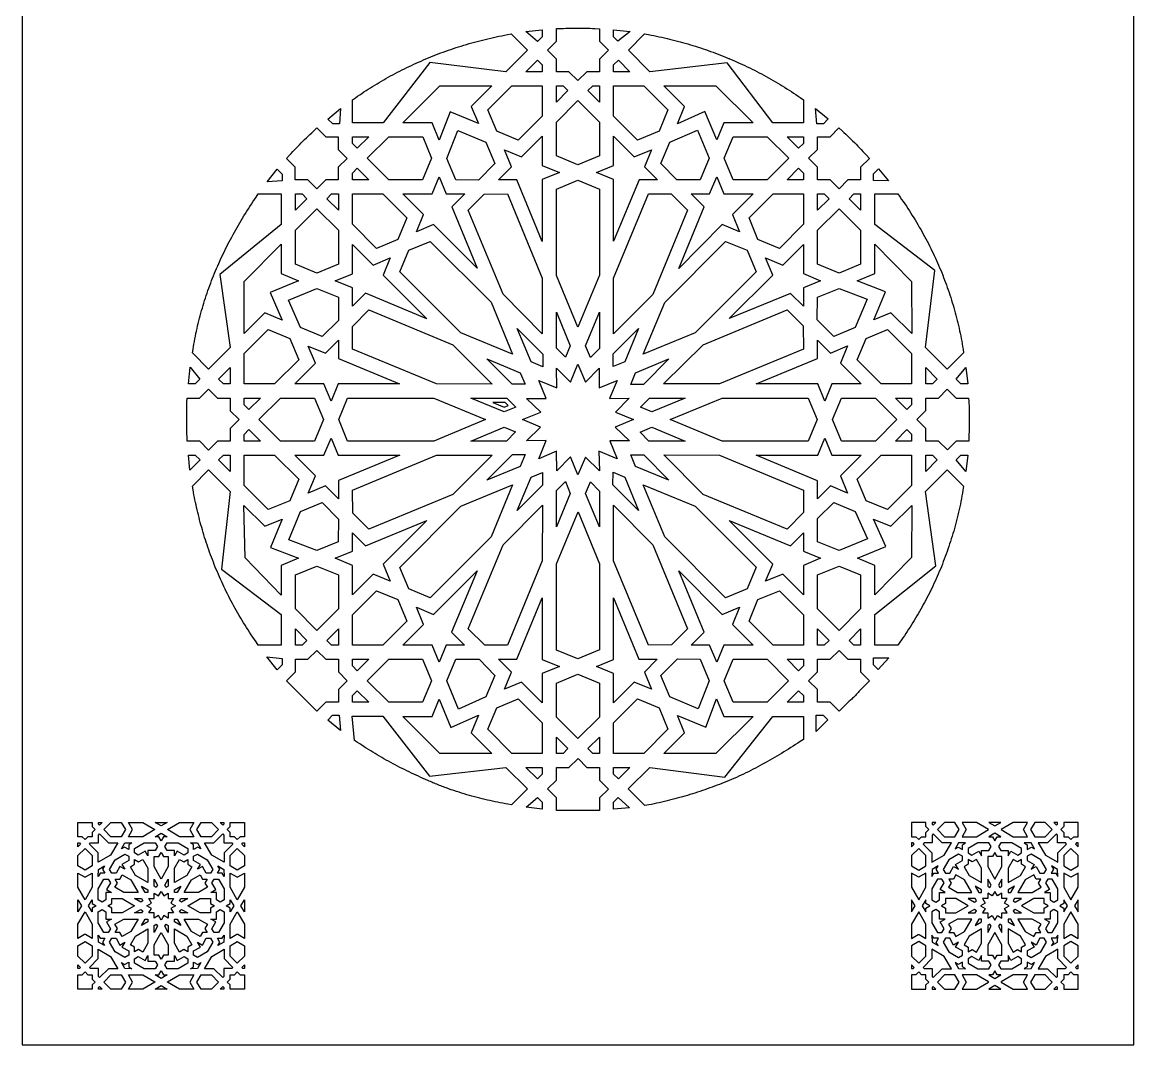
# Model space of a CAD drawing. Extents: x -500 to 500, y -1000 to 1000.
# Drawn here: x -500 to 500, y -1000 to -80 of the extents above; entities that cross this region are included whole.
import ezdxf

# ---------------------------------------------------------------- set-up
doc = ezdxf.new("R2010")
doc.units = 0
doc.layers.add('LAYER_1', color=18, linetype='CONTINUOUS')

msp = doc.modelspace()

# ---------------------------------------------------------------- linework, layer by layer
at = {"layer": 'LAYER_1'}
for points in [[(-500, -1000), (500, -1000), (500, 1000), (-500, 1000)], [(-47, -88.8), (-32.1, -87.2), (-32.1, -93.4), (-36.3, -97.6)], [(-19.4, -97.4), (-19.4, -86.1), (-15.3, -85.9), (-13, -85.9), (-10.8, -85.8), (-8.6, -85.8), (-6.4, -85.7), (-4.2, -85.7), (-2, -85.7), (0.2, -85.7), (2.3, -85.7), (4.5, -85.7), (6.7, -85.7), (8.8, -85.8), (11, -85.8), (13.1, -85.9), (15.2, -86), (19.3, -86.2), (19.3, -97.4), (27.3, -105.4), (19.3, -113.4), (19.3, -124.8), (7.9, -124.8), (-0.1, -132.8), (-8.1, -124.8), (-19.4, -124.8), (-19.4, -113.4), (-27.4, -105.4)], [(31.8, -93.4), (31.8, -87.1), (46.8, -88.7), (35.9, -97.5)], [(-202.9, -150.1), (-200.2, -148.2), (-198.3, -146.9), (-196.4, -145.6), (-194.5, -144.3), (-192.6, -143), (-190.6, -141.7), (-188.7, -140.5), (-186.7, -139.2), (-184.8, -138), (-182.8, -136.8), (-180.8, -135.6), (-178.8, -134.4), (-176.8, -133.2), (-174.8, -132.1), (-172.8, -130.9), (-170.7, -129.8), (-168.7, -128.6), (-166.6, -127.5), (-164.6, -126.4), (-162.5, -125.3), (-160.4, -124.3), (-158.3, -123.2), (-156.2, -122.1), (-154.1, -121.1), (-152, -120.1), (-149.9, -119.1), (-147.7, -118.1), (-145.6, -117.1), (-143.4, -116.1), (-141.2, -115.2), (-139, -114.2), (-136.8, -113.3), (-134.6, -112.4), (-132.4, -111.5), (-130.2, -110.6), (-128, -109.7), (-125.7, -108.9), (-123.5, -108), (-121.2, -107.2), (-118.9, -106.4), (-116.6, -105.6), (-114.3, -104.8), (-112, -104), (-109.7, -103.2), (-107.4, -102.5), (-105, -101.8), (-102.7, -101), (-100.3, -100.3), (-97.9, -99.6), (-95.5, -99), (-93.2, -98.3), (-90.7, -97.7), (-88.3, -97), (-85.9, -96.4), (-83.5, -95.8), (-81, -95.2), (-78.5, -94.6), (-76.1, -94.1), (-73.6, -93.5), (-71.1, -93), (-68.6, -92.5), (-66.1, -92), (-63.5, -91.5), (-60, -90.8), (-45.3, -105.5), (-64.8, -124.9), (-133.2, -116.5), (-175.4, -170.7), (-202.9, -170.7)], [(45.3, -105.4), (59.9, -90.8), (63.3, -91.4), (65.7, -91.9), (68.2, -92.4), (70.5, -92.9), (72.9, -93.4), (75.3, -93.9), (77.7, -94.4), (80.1, -95), (82.4, -95.5), (84.8, -96.1), (87.1, -96.7), (89.5, -97.3), (91.8, -97.9), (94.1, -98.6), (96.5, -99.2), (98.8, -99.9), (101.1, -100.6), (103.4, -101.3), (105.7, -102), (108, -102.7), (110.3, -103.5), (112.5, -104.2), (114.8, -105), (117.1, -105.8), (119.3, -106.6), (121.6, -107.4), (123.8, -108.2), (126.1, -109.1), (128.3, -109.9), (130.5, -110.8), (132.7, -111.7), (134.9, -112.6), (135.4, -112.8), (135.9, -112.8), (136.4, -113.2), (137.1, -113.5), (139.3, -114.5), (141.5, -115.4), (143.7, -116.4), (145.9, -117.3), (148, -118.3), (150.2, -119.3), (152.3, -120.4), (154.5, -121.4), (156.6, -122.5), (158.8, -123.5), (160.9, -124.6), (163, -125.7), (165.1, -126.8), (167.2, -128), (169.3, -129.1), (171.4, -130.3), (173.5, -131.4), (175.6, -132.6), (177.7, -133.8), (179.7, -135), (181.8, -136.3), (183.8, -137.5), (185.9, -138.8), (187.9, -140.1), (189.9, -141.3), (192, -142.6), (194, -144), (196, -145.3), (198, -146.7), (200, -148), (202.8, -150), (202.8, -170.7), (175.4, -170.7), (134.2, -116.9), (64.7, -124.9)], [(-46.8, -124.8), (-36.4, -114.4), (-32.1, -118.7), (-32.1, -124.8)], [(32, -124.8), (32, -118.7), (36.3, -114.4), (46.6, -124.8)], [(-157.7, -170.7), (-124.2, -137.5), (-77.4, -137.4), (-96, -156.1), (-89.6, -171.5), (-115.1, -161), (-124.8, -186.3), (-131.3, -170.7)], [(-81.1, -159.1), (-59.4, -137.5), (-32.1, -137.5), (-32.1, -164.8), (-53.7, -186.4), (-73.1, -178.4)], [(-19.4, -137.5), (-13.3, -137.5), (-9, -141.8), (-19.4, -152.1)], [(8.9, -141.8), (13.2, -137.5), (19.3, -137.5), (19.3, -152.1)], [(32, -137.5), (59.3, -137.5), (80.9, -159.1), (72.9, -178.4), (53.6, -186.4), (32, -164.9)], [(77.2, -137.4), (124.1, -137.5), (157.6, -170.7), (131.2, -170.7), (124.8, -186.1), (114.2, -160.7), (89.5, -171.7), (95.9, -156.1)], [(-225, -167.4), (-213.8, -157.8), (-214.6, -171.8), (-220.6, -171.8)], [(-0.1, -150.7), (19.3, -170.1), (19.3, -200.6), (-0.1, -208.6), (-19.4, -200.6), (-19.4, -170.1)], [(213.7, -157.9), (225.2, -167.1), (220.8, -171.6), (214.8, -171.6)], [(-262.3, -202.8), (-259.6, -199.8), (-258.2, -198.3), (-256.7, -196.7), (-255.2, -195.1), (-253.7, -193.6), (-252.2, -192), (-250.7, -190.5), (-249.1, -188.9), (-247.6, -187.4), (-246, -185.9), (-244.4, -184.3), (-242.8, -182.8), (-241.2, -181.3), (-239.6, -179.8), (-238, -178.3), (-234.9, -175.4), (-227, -183.4), (-215.7, -183.4), (-215.7, -194.7), (-207.6, -202.8), (-215.7, -210.8), (-215.7, -222.1), (-227, -222.1), (-235, -230.1), (-243, -222.1), (-254.4, -222.1), (-254.4, -210.8)], [(-110, -222.1), (-118, -202.8), (-108.2, -177.6), (-82.8, -188.1), (-74.8, -207.5), (-89.6, -222.3)], [(74.6, -207.5), (82.6, -188.2), (107.4, -177.3), (117.9, -202.7), (109.9, -222.1), (88.9, -222.1)], [(234.8, -175.4), (237.8, -178.1), (239.3, -179.6), (240.9, -181), (242.5, -182.5), (244, -184), (245.6, -185.5), (247.1, -187), (248.7, -188.5), (250.2, -190.1), (251.8, -191.7), (253.3, -193.2), (254.8, -194.8), (256.3, -196.5), (257.9, -198.1), (259.4, -199.7), (262.2, -202.8), (254.2, -210.7), (254.3, -222), (242.9, -222), (234.9, -230.1), (226.9, -222.1), (215.5, -222.1), (215.5, -210.7), (207.5, -202.7), (215.5, -194.7), (215.5, -183.4), (226.9, -183.4)], [(-198.6, -193.7), (-202.9, -189.5), (-202.9, -183.4), (-188.3, -183.4)], [(-189.7, -202.7), (-170.3, -183.4), (-139.7, -183.4), (-131.8, -202.7), (-139.8, -222.1), (-170.3, -222.1)], [(-66.2, -195), (-50.7, -201.4), (-32.1, -182.8), (-32.1, -209.1), (-16.7, -215.5), (-32.1, -221.9), (-32.1, -277.4), (-54.9, -222.1), (-71.4, -222.1), (-59.8, -210.5)], [(16.5, -215.5), (32, -209.1), (32, -182.8), (50.6, -201.4), (66.1, -195), (59.7, -210.5), (71.4, -222.2), (54.9, -222.2), (32, -277.3), (32, -221.9)], [(139.6, -183.4), (170.2, -183.4), (189.6, -202.7), (170.2, -222.1), (139.7, -222.1), (131.6, -202.7)], [(188.2, -183.4), (202.8, -183.4), (202.8, -189.4), (198.5, -193.7)], [(-279.7, -223.9), (-270.5, -212.5), (-266.1, -217), (-266.1, -222.9)], [(-202.9, -222.1), (-202.9, -216), (-198.6, -211.7), (-188.3, -222.1)], [(-145.4, -268.8), (-139, -253.4), (-157.6, -234.8), (-131.3, -234.8), (-124.9, -219.3), (-118.5, -234.8), (-101.9, -234.8), (-113.6, -246.4), (-90.8, -301.6), (-129.9, -262.4)], [(124.8, -219.3), (131.2, -234.8), (157.5, -234.8), (138.9, -253.4), (145.3, -268.8), (129.8, -262.4), (90.6, -301.7), (113.6, -246.5), (101.9, -234.8), (118.4, -234.8)], [(198.5, -211.7), (202.8, -216), (202.8, -222.1), (188.2, -222.1)], [(270.3, -212.2), (279.2, -223.1), (265.9, -222.6), (265.9, -216.6)], [(-19.4, -230.4), (-0.1, -222.4), (19.3, -230.4), (19.3, -307.9), (-0.1, -354.7), (-19.4, -308)], [(-332.3, -392.4), (-346.9, -377.8), (-346.3, -374.5), (-345.9, -372.1), (-345.5, -369.8), (-345.1, -367.4), (-344.7, -365.1), (-344.2, -362.8), (-343.7, -360.4), (-343.2, -358.1), (-342.7, -355.8), (-342.2, -353.5), (-341.6, -351.2), (-341.1, -348.9), (-340.5, -346.6), (-339.9, -344.3), (-339.2, -342), (-338.6, -339.7), (-337.9, -337.5), (-337.3, -335.2), (-336.6, -332.9), (-335.9, -330.7), (-335.1, -328.4), (-334.4, -326.2), (-333.6, -323.9), (-332.9, -321.7), (-332.1, -319.4), (-331.2, -317.2), (-330.4, -315), (-329.6, -312.7), (-328.7, -310.5), (-327.8, -308.3), (-326.9, -306.1), (-326, -303.9), (-325.1, -301.7), (-324.1, -299.5), (-323.2, -297.3), (-322.2, -295.1), (-321.2, -292.9), (-320.2, -290.7), (-319.1, -288.6), (-318.1, -286.4), (-317, -284.2), (-316, -282.1), (-314.9, -279.9), (-313.7, -277.8), (-312.6, -275.6), (-311.5, -273.5), (-310.3, -271.3), (-309.1, -269.2), (-307.9, -267.1), (-306.7, -264.9), (-305.5, -262.8), (-304.3, -260.7), (-303, -258.6), (-301.7, -256.5), (-300.5, -254.4), (-299.2, -252.3), (-297.8, -250.2), (-296.5, -248.1), (-295.2, -246), (-293.8, -243.9), (-292.4, -241.8), (-291, -239.8), (-289.6, -237.7), (-287.6, -234.8), (-267, -234.8), (-267, -262.2), (-322.3, -307.2), (-312.8, -372.9)], [(-254.3, -249.5), (-254.3, -234.8), (-248.3, -234.8), (-244, -239.1)], [(-226, -239.1), (-221.7, -234.8), (-215.6, -234.8), (-215.6, -249.5)], [(-203, -234.8), (-175.6, -234.8), (-154, -256.4), (-162, -275.7), (-181.4, -283.7), (-203, -262.1)], [(-32.1, -360.6), (-67.3, -325), (-98.7, -249.4), (-84.3, -235), (-63.4, -234.8), (-32.1, -310.5)], [(31.8, -360.5), (32, -310.5), (63.3, -234.8), (83.7, -234.8), (98.6, -249.4), (67.2, -325.1)], [(202.8, -234.8), (202.8, -262.1), (181.2, -283.7), (161.9, -275.7), (153.9, -256.4), (175.5, -234.8)], [(215.5, -234.8), (221.6, -234.8), (225.9, -239.1), (215.5, -249.5)], [(243.9, -239.1), (248.2, -234.8), (254.2, -234.8), (254.2, -249.5)], [(287.7, -234.8), (289.7, -237.6), (291.1, -239.7), (292.6, -241.7), (294, -243.8), (295.4, -245.8), (296.7, -247.9), (298.1, -249.9), (299.4, -252), (300.7, -254.1), (302, -256.2), (303.3, -258.2), (304.6, -260.3), (305.8, -262.4), (307, -264.5), (308.3, -266.6), (309.5, -268.8), (310.6, -270.9), (311.8, -273), (312.9, -275.1), (314.1, -277.3), (315.2, -279.4), (316.3, -281.5), (317.3, -283.7), (318.4, -285.9), (319.5, -288), (320.5, -290.2), (321.5, -292.4), (322.5, -294.5), (323.4, -296.7), (324.4, -298.9), (325.3, -301.1), (326.3, -303.3), (327.2, -305.5), (328.1, -307.7), (328.9, -309.9), (329.8, -312.2), (330.6, -314.4), (331.4, -316.6), (332.2, -318.9), (333, -321.1), (333.8, -323.4), (334.6, -325.6), (335.3, -327.9), (336, -330.2), (336.7, -332.4), (337.4, -334.7), (338.1, -337), (338.7, -339.3), (339.3, -341.6), (340, -343.9), (340.5, -346.2), (341.1, -348.5), (341.7, -350.8), (342.2, -353.1), (342.8, -355.5), (343.3, -357.8), (343.8, -360.1), (344.3, -362.5), (344.7, -364.8), (345.2, -367.2), (345.6, -369.5), (346, -371.9), (346.4, -374.3), (346.9, -377.6), (332.2, -392.4), (312.7, -373), (321, -303.7), (266.9, -262.3), (266.9, -234.8)], [(-254.3, -298), (-254.3, -267.4), (-235, -248.1), (-215.6, -267.4), (-215.6, -298), (-235, -306)], [(234.9, -248.1), (254.2, -267.4), (254.2, -298), (234.9, -306), (215.5, -298), (215.5, -267.4)], [(-300.3, -360.4), (-300.2, -313.5), (-267, -280), (-267, -306.4), (-251.6, -312.8), (-277, -323.4), (-266, -348.2), (-281.6, -341.7)], [(-160.3, -304.8), (-152.3, -285.4), (-132.9, -277.4), (-78.1, -332.2), (-58.8, -379), (-105.5, -359.6)], [(132.8, -277.4), (152.2, -285.4), (160.2, -304.8), (105.4, -359.6), (58.6, -379), (78, -332.3)], [(266.9, -280), (300.1, -313.5), (300.2, -360.4), (281.5, -341.7), (266.1, -348.1), (276.6, -322.7), (251.3, -312.9), (266.9, -306.4)], [(-218.4, -312.9), (-203, -306.5), (-203, -280.1), (-184.3, -298.7), (-168.9, -292.3), (-175.3, -307.8), (-136, -347), (-191.2, -324), (-203, -335.7), (-203, -319.3)], [(168.8, -292.3), (184.2, -298.7), (202.8, -280.1), (202.8, -306.4), (218.3, -312.8), (202.8, -319.2), (202.8, -335.8), (191.2, -324.2), (136, -346.9), (175.2, -307.8)], [(-215.6, -348.7), (-230.3, -363), (-249.6, -355), (-260.4, -330.3), (-235, -319.7), (-215.6, -327.7)], [(215.5, -327.7), (234.9, -319.7), (260, -329.5), (249.5, -355), (230.1, -363), (215.3, -348.1)], [(-77.2, -405.9), (-127.3, -405.6), (-202.9, -374.3), (-202.9, -354), (-188.3, -339), (-112.7, -370.4)], [(77, -405.6), (112.6, -370.4), (188.2, -339.1), (202.6, -353.4), (202.8, -374.3), (127.2, -405.6)], [(-19.4, -341.2), (-6.9, -371.3), (-11.2, -381.6), (-19.4, -373.4)], [(6.8, -371.3), (19.3, -341.2), (19.3, -373.8), (11.2, -381.8)], [(-251.3, -384), (-272.9, -405.6), (-300.2, -405.6), (-300.2, -378.3), (-278.6, -356.7), (-259.3, -364.7)], [(-42.2, -385.9), (-54.6, -355.8), (-31.5, -378.9), (-31.6, -390.2)], [(54.5, -355.8), (42, -385.8), (31.7, -390.1), (31.7, -378.5)], [(278.5, -356.7), (300.1, -378.3), (300.1, -405.6), (272.8, -405.6), (251.2, -384), (259.2, -364.7)], [(-222.2, -421.1), (-228.6, -405.6), (-254.9, -405.6), (-236.3, -387), (-242.7, -371.6), (-227.3, -378), (-215.6, -366.2), (-215.6, -382.7), (-160.5, -405.7), (-215.8, -405.6)], [(242.6, -371.5), (236.2, -387), (254.8, -405.6), (228.5, -405.6), (222.1, -421.1), (215.7, -405.6), (160.2, -405.6), (215.5, -382.9), (215.5, -366.3), (227.2, -377.9)], [(-47.6, -405.9), (-59.2, -405.9), (-81.9, -383.1), (-51.9, -395.6)], [(-46.3, -456.9), (-33.8, -444.4), (-49.9, -437.7), (-33.5, -430.9), (-46.3, -418.6), (-28.6, -418.6), (-35.3, -402.5), (-18.9, -409.2), (-19.3, -391.5), (-6.7, -404), (-0.1, -387.9), (6.7, -404.2), (19, -391.4), (19, -409.1), (35.2, -402.5), (28.4, -418.8), (46.1, -418.5), (33.6, -431), (49.8, -437.7), (33.4, -444.4), (46.2, -456.8), (28.5, -456.8), (35.2, -472.9), (18.8, -466.1), (19.2, -483.9), (6.6, -471.4), (-0.1, -487.5), (-6.8, -471.1), (-19.1, -483.9), (-19.2, -466.2), (-35.3, -472.9), (-28.5, -456.6)], [(51.8, -395.6), (81.8, -383.1), (58.8, -406.2), (47.4, -406.2)], [(-340.1, -401.5), (-344.3, -405.6), (-350.5, -405.6), (-348.9, -390.5)], [(-313, -405.6), (-319, -405.6), (-323.3, -401.3), (-312.9, -391)], [(312.8, -391), (323.2, -401.3), (318.9, -405.6), (312.8, -405.6)], [(349, -390.8), (350.6, -405.6), (344.3, -405.6), (340.2, -401.5)], [(-332.3, -465.1), (-340.3, -457), (-351.6, -457), (-351.7, -452.9), (-351.8, -450.8), (-351.9, -448.6), (-351.9, -446.4), (-351.9, -444.2), (-352, -442.1), (-352, -439.9), (-352, -437.7), (-352, -435.5), (-352, -433.3), (-352, -431.2), (-351.9, -429), (-351.9, -426.8), (-351.8, -424.6), (-351.8, -422.4), (-351.6, -418.3), (-340.4, -418.3), (-332.3, -410.3), (-324.3, -418.3), (-313, -418.3), (-313, -429.7), (-304.9, -437.7), (-313, -445.7), (-313, -457), (-324.3, -457)], [(-296, -428.7), (-300.3, -424.4), (-300.3, -418.3), (-285.6, -418.3)], [(-287, -437.7), (-267.7, -418.4), (-237.1, -418.4), (-229.1, -437.7), (-237.1, -457), (-267.6, -457)], [(-207.3, -457), (-215.3, -437.7), (-207.3, -418.3), (-129.8, -418.3), (-83.1, -437.7), (-129.8, -457)], [(-66.5, -430.8), (-96.5, -418.4), (-63.9, -418.3), (-55.9, -426.4)], [(96.4, -418.4), (66.4, -430.8), (56.1, -426.5), (64.3, -418.3)], [(207.2, -418.3), (215.2, -437.7), (207.2, -457), (129.7, -457), (83, -437.7), (129.7, -418.3)], [(286.9, -437.7), (267.6, -457), (237, -457), (229, -437.7), (237, -418.3), (267.5, -418.3)], [(300.1, -418.3), (300.1, -424.4), (295.8, -428.7), (285.5, -418.3)], [(340.2, -418.3), (351.4, -418.3), (351.6, -421.3), (351.7, -422.4), (351.7, -423.5), (351.8, -424.6), (351.8, -425.7), (351.9, -426.8), (351.9, -428.9), (352, -431.1), (352, -433.3), (352, -435.5), (352, -437.7), (352, -439.9), (351.9, -442), (351.9, -444.2), (351.9, -446.4), (351.8, -448.6), (351.7, -450.7), (351.5, -457), (340.2, -457), (332.3, -465), (324.2, -457), (312.9, -457), (312.8, -445.7), (304.8, -437.7), (312.8, -429.6), (312.8, -418.3), (324.2, -418.3), (332.2, -410.3)], [(-66.5, -426.5), (-62.9, -425), (-65.6, -422.3), (-76.5, -422.3)], [(-300.3, -457), (-300.3, -451), (-296, -446.7), (-285.6, -457)], [(-96.5, -457), (-66.5, -444.6), (-56.2, -448.8), (-64.4, -457)], [(66.4, -444.5), (96.4, -457), (63.8, -457), (55.8, -448.9)], [(295.8, -446.6), (300.1, -450.9), (300.1, -457), (285.5, -457)], [(-242.7, -503.8), (-236.3, -488.4), (-254.9, -469.7), (-228.6, -469.7), (-222.2, -454.3), (-215.8, -469.8), (-160.3, -469.7), (-215.6, -492.5), (-215.6, -509.1), (-227.3, -497.4)], [(222.1, -454.3), (228.5, -469.7), (254.8, -469.7), (236.2, -488.3), (242.6, -503.8), (227.2, -497.4), (215.4, -509.1), (215.4, -492.7), (160.3, -469.7), (215.7, -469.7)], [(-344.3, -469.7), (-340, -474), (-349.1, -483.1), (-350.5, -469.7)], [(-323.3, -474), (-319, -469.7), (-313, -469.8), (-312.9, -484.4)], [(-300.3, -469.7), (-272.9, -469.7), (-251.3, -491.3), (-259.3, -510.7), (-278.6, -518.7), (-300.3, -497)], [(-188.3, -536.3), (-202.7, -521.9), (-202.9, -501.1), (-127.3, -469.7), (-77.1, -469.7), (-112.7, -505)], [(-81.9, -492.2), (-58.9, -469.1), (-47.5, -469.2), (-51.9, -479.8)], [(81.8, -492.2), (51.8, -479.8), (47.5, -469.5), (59.1, -469.5)], [(77.1, -469.5), (127.2, -469.7), (202.8, -501.1), (202.8, -521.4), (188.2, -536.3), (112.6, -505)], [(300.1, -469.7), (300.1, -497), (278.5, -518.7), (259.2, -510.7), (251.2, -491.3), (272.8, -469.7)], [(312.8, -469.7), (318.9, -469.7), (323.2, -474), (312.8, -484.4)], [(344.3, -469.7), (350.6, -469.7), (349, -484.4), (340.2, -473.9)], [(-346.9, -497.5), (-332.3, -483), (-312.9, -502.4), (-320.6, -572.3), (-267, -613), (-267, -640.6), (-287.6, -640.6), (-289.6, -637.6), (-291.1, -635.5), (-292.6, -633.3), (-294, -631.2), (-295.4, -629), (-296.8, -626.9), (-298.1, -624.8), (-299.5, -622.6), (-300.8, -620.5), (-302.1, -618.3), (-303.4, -616.2), (-304.7, -614), (-305.9, -611.8), (-307.2, -609.7), (-308.4, -607.5), (-309.6, -605.4), (-310.8, -603.2), (-311.9, -601), (-313.1, -598.8), (-314.2, -596.7), (-315.3, -594.5), (-316.4, -592.3), (-317.4, -590.1), (-318.5, -587.9), (-319.5, -585.7), (-320.5, -583.5), (-321.5, -581.3), (-322.5, -579.2), (-323.5, -577), (-324.4, -574.7), (-325.4, -572.5), (-326.3, -570.3), (-327.2, -568.1), (-328, -565.9), (-328.9, -563.7), (-329.7, -561.5), (-330.6, -559.3), (-331.4, -557.1), (-332.2, -554.8), (-332.9, -552.6), (-333.7, -550.4), (-334.4, -548.1), (-335.2, -545.9), (-335.9, -543.7), (-336.6, -541.4), (-337.2, -539.2), (-337.9, -537), (-338.5, -534.7), (-339.2, -532.5), (-339.8, -530.2), (-340.4, -528), (-340.9, -525.7), (-341.5, -523.5), (-342.1, -521.2), (-342.6, -519), (-343.1, -516.7), (-343.6, -514.4), (-344.1, -512.2), (-344.6, -509.9), (-345, -507.7), (-345.5, -505.4), (-345.9, -503.1), (-346.3, -500.8)], [(-54.6, -519.6), (-42.2, -489.5), (-31.9, -485.2), (-31.9, -496.8)], [(42.1, -489.5), (54.5, -519.5), (31.4, -496.5), (31.5, -485.1)], [(332.2, -483), (346.9, -497.7), (346.3, -501.3), (345.9, -503.8), (345.4, -506.3), (345, -508.8), (344.5, -511.3), (344, -513.8), (343.4, -516.2), (342.9, -518.7), (342.3, -521.1), (341.8, -523.6), (341.2, -526), (340.6, -528.4), (339.9, -530.8), (339.3, -533.2), (338.6, -535.6), (338, -538), (337.3, -540.3), (336.6, -542.7), (335.8, -545), (335.1, -547.3), (334.3, -549.6), (333.6, -551.9), (332.8, -554.2), (332, -556.5), (331.2, -558.8), (330.3, -561), (329.5, -563.3), (328.6, -565.5), (327.8, -567.8), (326.9, -570), (326, -572.2), (325, -574.4), (324.1, -576.6), (323.2, -578.7), (322.2, -580.9), (321.2, -583.1), (320.2, -585.2), (319.2, -587.4), (318.2, -589.5), (317.1, -591.6), (316.1, -593.7), (315, -595.8), (313.9, -597.9), (312.9, -600), (311.7, -602.1), (310.6, -604.1), (309.5, -606.2), (308.3, -608.2), (307.2, -610.3), (306, -612.3), (304.8, -614.3), (303.6, -616.3), (302.4, -618.3), (301.2, -620.3), (299.9, -622.3), (298.7, -624.3), (297.4, -626.2), (296.2, -628.2), (294.9, -630.1), (293.6, -632.1), (292.2, -634), (290.9, -635.9), (289.6, -637.8), (287.6, -640.6), (266.9, -640.6), (266.9, -613.1), (322, -569.2), (312.7, -502.5)], [(-132.9, -597.9), (-152.3, -589.9), (-160.3, -570.6), (-105.5, -515.7), (-58.8, -496.4), (-78.1, -543.1)], [(-6.9, -504.1), (-19.4, -534.1), (-19.4, -501.5), (-11.3, -493.5)], [(19.3, -534.1), (6.8, -504.1), (11.1, -493.8), (19.3, -502)], [(160.2, -570.5), (152.2, -589.9), (132.8, -597.9), (78, -543.1), (58.6, -496.4), (105.3, -515.7)], [(-267, -595.5), (-299.3, -562.1), (-300.5, -514.9), (-281.6, -533.7), (-266.2, -527.3), (-276.7, -552.7), (-251.4, -562.4), (-267, -568.9)], [(-260.1, -545.8), (-249.6, -520.4), (-230.2, -512.4), (-215.4, -527.2), (-215.7, -547.6), (-235, -555.6)], [(-31.9, -514.8), (-32.1, -564.9), (-63.5, -640.5), (-83.8, -640.5), (-98.7, -626), (-67.3, -550.3)], [(32, -514.7), (67.2, -550.3), (98.5, -625.9), (84.2, -640.3), (63.3, -640.6), (32, -564.9)], [(230.1, -512.4), (249.5, -520.4), (260.3, -545.1), (234.9, -555.6), (215.5, -547.6), (215.5, -526.6)], [(300.2, -515), (300.1, -561.9), (266.9, -595.4), (266.9, -568.9), (251.5, -562.5), (276.9, -552), (265.9, -527.2), (281.5, -533.7)], [(-203, -595.2), (-203, -568.9), (-218.4, -562.5), (-203, -556.1), (-203, -539.5), (-191.3, -551.2), (-136.1, -528.4), (-175.3, -567.6), (-168.9, -583), (-184.3, -576.6)], [(19.3, -644.9), (-0.1, -653), (-19.4, -645), (-19.4, -567.4), (0, -520.7), (19.3, -567.4)], [(218.3, -562.5), (202.8, -568.9), (202.8, -595.2), (184.2, -576.6), (168.8, -583), (175.2, -567.6), (135.9, -528.4), (191.1, -551.3), (202.8, -539.6), (202.8, -556.1)], [(-235, -627.3), (-254.3, -608), (-254.3, -577.4), (-235, -569.4), (-215.6, -577.4), (-215.6, -607.9)], [(254.2, -577.4), (254.2, -608), (234.9, -627.3), (215.5, -607.9), (215.5, -577.4), (234.9, -569.4)], [(-124.9, -656), (-131.3, -640.6), (-157.6, -640.6), (-139, -622), (-145.4, -606.5), (-129.9, -612.9), (-90.7, -573.7), (-113.7, -628.9), (-102, -640.6), (-118.5, -640.6)], [(145.3, -606.5), (138.9, -622), (157.5, -640.6), (131.2, -640.6), (124.8, -656), (118.4, -640.6), (101.8, -640.6), (113.4, -628.9), (90.7, -573.7), (129.8, -612.9)], [(-203, -640.6), (-203, -613.3), (-181.3, -591.6), (-162, -599.6), (-154, -619), (-175.6, -640.6)], [(-16.7, -659.8), (-32.1, -666.2), (-32.1, -692.6), (-50.7, -673.9), (-66.2, -680.3), (-59.8, -664.9), (-71.5, -653.2), (-55, -653.2), (-32.1, -598.1), (-32.1, -653.4)], [(66.1, -680.3), (50.6, -673.9), (32, -692.6), (32, -666.2), (16.6, -659.8), (32, -653.4), (32, -598), (54.8, -653.2), (71.3, -653.2), (59.7, -664.9)], [(202.8, -640.6), (175.5, -640.6), (153.9, -618.9), (161.9, -599.6), (181.2, -591.6), (202.8, -613.2)], [(-254.3, -640.6), (-254.3, -625.9), (-244, -636.3), (-248.3, -640.6)], [(-215.6, -640.6), (-221.7, -640.6), (-226, -636.3), (-215.6, -625.9)], [(225.9, -636.3), (221.6, -640.6), (215.5, -640.6), (215.5, -625.9)], [(254.2, -625.9), (254.2, -640.6), (248.2, -640.6), (243.9, -636.3)], [(-235, -700), (-262.3, -672.6), (-254.3, -664.6), (-254.3, -653.3), (-243, -653.3), (-235, -645.3), (-227, -653.3), (-215.6, -653.3), (-215.6, -664.6), (-207.7, -672.7), (-215.6, -680.6), (-215.6, -692), (-227, -692)], [(262.2, -672.6), (253.8, -681.1), (253.3, -681.7), (252.8, -682.4), (252.2, -683.1), (251.6, -683.8), (251, -684.5), (250.4, -685.1), (249.8, -685.8), (249.1, -686.5), (248.5, -687.1), (247.8, -687.8), (247.1, -688.4), (246.4, -689.1), (245.6, -689.7), (244.9, -690.3), (244.1, -690.9), (243.4, -691.5), (234.9, -700), (226.9, -691.9), (215.5, -691.9), (215.5, -680.6), (207.5, -672.6), (215.5, -664.6), (215.5, -653.2), (226.9, -653.2), (234.9, -645.3), (242.9, -653.2), (254.2, -653.2), (254.2, -664.6)], [(-270.5, -662.8), (-279.9, -651.2), (-266.1, -652.5), (-266.1, -658.4)], [(-198.6, -663.6), (-202.9, -659.3), (-202.9, -653.3), (-188.3, -653.3)], [(-139.8, -691.9), (-170.3, -691.9), (-189.7, -672.6), (-170.3, -653.3), (-139.8, -653.3), (-131.8, -672.6)], [(-74.8, -667.9), (-82.8, -687.2), (-107.5, -698.1), (-118, -672.6), (-110, -653.3), (-89, -653.3)], [(109.9, -653.3), (117.9, -672.6), (108.1, -697.8), (82.7, -687.2), (74.6, -667.9), (89.5, -653)], [(189.5, -672.6), (170.2, -691.9), (139.6, -691.9), (131.6, -672.6), (139.7, -653.3), (170.2, -653.3)], [(202.8, -653.3), (202.8, -659.3), (198.5, -663.6), (188.2, -653.3)], [(279.5, -652.1), (270.1, -662.6), (265.8, -658.2), (265.8, -652.1)], [(-0.1, -724.6), (-19.4, -705.3), (-19.4, -674.7), (-0.1, -666.7), (19.3, -674.7), (19.3, -705.3)], [(-188.3, -692), (-202.9, -692), (-202.9, -685.9), (-198.6, -681.6)], [(-77.4, -738), (-124.2, -737.9), (-157.7, -704.7), (-131.3, -704.7), (-124.9, -689.2), (-114.4, -714.6), (-89.6, -703.6), (-96, -719.3)], [(-32.1, -737.9), (-59.4, -737.9), (-81.1, -716.2), (-73.1, -696.9), (-53.7, -688.9), (-32.1, -710.5)], [(80.9, -716.2), (59.3, -737.9), (32, -737.9), (32, -710.5), (53.6, -688.9), (72.9, -696.9)], [(157.6, -704.7), (124.1, -737.9), (77.2, -738), (95.9, -719.3), (89.5, -703.8), (114.9, -714.3), (124.7, -689), (131.2, -704.7)], [(198.5, -681.6), (202.8, -685.9), (202.8, -691.9), (188.2, -691.9)], [(-213.8, -717.3), (-225.2, -708.1), (-220.8, -703.7), (-214.8, -703.7)], [(-45.4, -769.9), (-59.7, -784.3), (-63, -783.7), (-65.3, -783.3), (-67.6, -782.8), (-70, -782.4), (-72.3, -781.9), (-74.6, -781.4), (-76.9, -780.9), (-79.2, -780.4), (-81.5, -779.9), (-83.8, -779.4), (-86.1, -778.8), (-88.4, -778.2), (-90.8, -777.6), (-93.1, -777), (-95.4, -776.4), (-97.7, -775.7), (-100.1, -775.1), (-102.4, -774.4), (-104.7, -773.7), (-107, -772.9), (-109.4, -772.2), (-111.7, -771.4), (-114, -770.6), (-116.4, -769.8), (-117.6, -769.3), (-118.7, -768.9), (-119.9, -768.5), (-121.1, -768), (-122.2, -767.6), (-123.4, -767.1), (-124.6, -766.7), (-125.8, -766.2), (-126.9, -765.7), (-128.1, -765.3), (-129.3, -764.8), (-130.5, -764.3), (-131.6, -763.8), (-132.8, -763.3), (-134, -762.8), (-135.2, -762.3), (-137.3, -761.4), (-139.4, -760.4), (-141.5, -759.5), (-143.6, -758.5), (-145.7, -757.6), (-147.8, -756.6), (-149.9, -755.6), (-152, -754.6), (-154.1, -753.6), (-156.2, -752.5), (-158.2, -751.5), (-160.3, -750.5), (-162.4, -749.4), (-164.4, -748.3), (-166.4, -747.2), (-168.5, -746.1), (-170.5, -745), (-172.5, -743.9), (-174.6, -742.7), (-176.6, -741.6), (-178.6, -740.4), (-180.6, -739.2), (-182.6, -738), (-184.5, -736.8), (-186.5, -735.6), (-188.5, -734.4), (-190.5, -733.2), (-192.4, -731.9), (-194.4, -730.6), (-196.3, -729.4), (-198.3, -728.1), (-201, -726.2), (-203.2, -704.6), (-175.5, -704.6), (-133.5, -758.3), (-64.8, -750.5)], [(202.8, -725.4), (199.9, -727.3), (197.8, -728.7), (195.7, -730), (193.6, -731.4), (191.5, -732.7), (189.5, -734), (187.4, -735.3), (185.3, -736.6), (183.1, -737.9), (181, -739.1), (178.9, -740.4), (176.8, -741.6), (174.7, -742.9), (172.5, -744.1), (170.4, -745.3), (168.3, -746.5), (166.1, -747.6), (164, -748.8), (161.9, -749.9), (159.7, -751.1), (157.6, -752.2), (155.4, -753.3), (153.3, -754.4), (151.1, -755.4), (148.9, -756.5), (146.8, -757.5), (144.6, -758.5), (142.5, -759.5), (140.3, -760.5), (138.1, -761.4), (136, -762.4), (133.8, -763.3), (131.6, -764.1), (129.4, -765), (127.3, -765.8), (125.1, -766.6), (122.9, -767.4), (120.7, -768.2), (118.5, -769), (116.3, -769.8), (114.1, -770.6), (111.9, -771.3), (109.7, -772.1), (107.4, -772.8), (105.2, -773.6), (102.9, -774.3), (100.7, -775), (98.4, -775.7), (96.2, -776.3), (93.9, -777), (91.6, -777.6), (89.3, -778.3), (87, -778.9), (84.7, -779.5), (82.4, -780.1), (80.1, -780.7), (77.8, -781.2), (75.4, -781.8), (73.1, -782.3), (70.7, -782.8), (68.4, -783.3), (66, -783.8), (63.6, -784.2), (60.2, -784.9), (45.2, -769.9), (64.6, -750.5), (132.2, -759.3), (175.3, -704.7), (202.8, -704.7)], [(224.7, -707.8), (214.4, -718.1), (214.4, -703.5), (220.5, -703.5)], [(-9, -733.6), (-13.3, -737.9), (-19.4, -737.9), (-19.4, -723.2)], [(19.3, -737.9), (13.2, -737.9), (8.9, -733.6), (19.3, -723.2)], [(19.3, -778), (19.3, -789.3), (7.2, -789.3), (-7.2, -789.3), (-19.4, -789.3), (-19.4, -777.9), (-27.4, -769.9), (-19.4, -761.9), (-19.4, -750.6), (-8.1, -750.6), (0, -742.6), (8, -750.6), (19.3, -750.6), (19.3, -761.9), (27.3, -770)], [(-32.1, -750.6), (-32.1, -756.7), (-36.4, -760.9), (-46.8, -750.6)], [(46.7, -750.6), (36.3, -760.9), (32, -756.7), (32, -750.6)], [(-32.1, -781.7), (-32.1, -788), (-46.5, -786.4), (-36.3, -777.5)], [(46.4, -787), (32, -788.1), (32, -781.9), (36.2, -777.7)], [(-380.6, -806.4), (-380.6, -806.5), (-391.6, -812.9), (-404.4, -812.9), (-400.7, -806.4), (-404.4, -800), (-391.6, -800), (-380.6, -806.4)], [(-345.6, -800), (-349.3, -806.4), (-345.6, -812.9), (-358.4, -812.9), (-369.4, -806.5), (-369.4, -806.5), (-369.4, -806.4), (-358.4, -800)], [(345.6, -800), (349.3, -806.4), (345.6, -812.9), (358.4, -812.9), (369.4, -806.5), (369.4, -806.5), (369.4, -806.4), (358.4, -800)], [(380.6, -806.4), (380.6, -806.5), (391.6, -812.9), (404.4, -812.9), (400.7, -806.4), (404.4, -800), (391.6, -800), (380.6, -806.4)], [(-450, -803.8), (-450, -803.7), (-450, -800), (-446.2, -800), (-440.9, -800), (-437.1, -800), (-437.1, -803.8), (-434.5, -806.4), (-437.1, -809.1), (-437.1, -812.9), (-440.9, -812.9), (-443.5, -815.5), (-446.2, -812.9), (-450, -812.9), (-450, -809.2), (-450, -809.1), (-450, -806.4)], [(-431.5, -801.5), (-431.5, -800), (-428, -800), (-430.5, -802.5)], [(-420.2, -812.9), (-426.6, -806.4), (-420.2, -800), (-410.9, -800), (-407.1, -806.4), (-410.9, -812.9)], [(-380.5, -800), (-379.1, -800), (-370.9, -800), (-369.5, -800), (-375, -803.2)], [(-377.1, -812.9), (-380.5, -812.9), (-375, -809.7), (-369.5, -812.9), (-372.9, -812.9), (-375, -816.5)], [(-339.1, -800), (-329.8, -800), (-323.4, -806.4), (-329.8, -812.9), (-339.1, -812.9), (-342.9, -806.4)], [(-318.5, -800), (-318.5, -801.5), (-319.5, -802.5), (-322, -800)], [(-306.5, -815.5), (-309.1, -812.9), (-312.9, -812.9), (-312.9, -809.1), (-315.5, -806.4), (-312.9, -803.8), (-312.9, -800), (-309.1, -800), (-303.8, -800), (-300, -800), (-300, -803.7), (-300, -803.8), (-300, -806.4), (-300, -809.1), (-300, -809.2), (-300, -812.9), (-303.8, -812.9)], [(306.5, -815.5), (309.1, -812.9), (312.9, -812.9), (312.9, -809.1), (315.5, -806.4), (312.9, -803.8), (312.9, -800), (309.1, -800), (303.8, -800), (300, -800), (300, -803.7), (300, -803.8), (300, -806.4), (300, -809.1), (300, -809.2), (300, -812.9), (303.8, -812.9)], [(318.5, -800), (318.5, -801.5), (319.5, -802.5), (322, -800)], [(339.1, -800), (329.8, -800), (323.4, -806.4), (329.8, -812.9), (339.1, -812.9), (342.9, -806.4)], [(380.5, -800), (379.1, -800), (370.9, -800), (369.5, -800), (375, -803.2)], [(377.1, -812.9), (380.5, -812.9), (375, -809.7), (369.5, -812.9), (372.9, -812.9), (375, -816.5)], [(420.2, -812.9), (426.6, -806.4), (420.2, -800), (410.9, -800), (407.1, -806.4), (410.9, -812.9)], [(431.5, -801.5), (431.5, -800), (428, -800), (430.5, -802.5)], [(450, -803.8), (450, -803.7), (450, -800), (446.2, -800), (440.9, -800), (437.1, -800), (437.1, -803.8), (434.5, -806.4), (437.1, -809.1), (437.1, -812.9), (440.9, -812.9), (443.5, -815.5), (446.2, -812.9), (450, -812.9), (450, -809.2), (450, -809.1), (450, -806.4)], [(-448.5, -818.5), (-447.5, -819.5), (-450, -822), (-450, -818.5)], [(-431.5, -811.4), (-430.5, -810.4), (-422.5, -818.4), (-414.1, -818.4), (-420.5, -829.5), (-431.6, -835.9), (-431.6, -827.5), (-439.6, -819.5), (-438.6, -818.5), (-431.5, -818.5)], [(-407.9, -822.3), (-410.8, -823.9), (-407.6, -818.5), (-401.3, -818.4), (-404.2, -820.2), (-404.2, -824.4)], [(-389.5, -825.8), (-395.6, -829.4), (-399, -827.4), (-399, -823.5), (-390.2, -818.4), (-380.3, -818.4), (-378.3, -821.8), (-380.3, -825.2), (-387, -825.2), (-387, -830.2)], [(-363, -825.2), (-369.7, -825.2), (-371.7, -821.8), (-369.7, -818.4), (-359.8, -818.4), (-351, -823.5), (-351, -827.4), (-354.4, -829.4), (-360.5, -825.8), (-363, -830.2)], [(-339.2, -823.9), (-342.1, -822.3), (-345.8, -824.4), (-345.8, -820.2), (-348.7, -818.4), (-342.4, -818.5)], [(-327.5, -818.4), (-319.5, -810.4), (-318.5, -811.4), (-318.5, -818.5), (-311.4, -818.5), (-310.4, -819.5), (-318.4, -827.5), (-318.4, -835.9), (-329.5, -829.5), (-335.9, -818.4)], [(-302.5, -819.5), (-301.5, -818.5), (-300, -818.5), (-300, -822)], [(302.5, -819.5), (301.5, -818.5), (300, -818.5), (300, -822)], [(327.5, -818.4), (319.5, -810.4), (318.5, -811.4), (318.5, -818.5), (311.4, -818.5), (310.4, -819.5), (318.4, -827.5), (318.4, -835.9), (329.5, -829.5), (335.9, -818.4)], [(339.2, -823.9), (342.1, -822.3), (345.8, -824.4), (345.8, -820.2), (348.7, -818.4), (342.4, -818.5)], [(363, -825.2), (369.7, -825.2), (371.7, -821.8), (369.7, -818.4), (359.8, -818.4), (351, -823.5), (351, -827.4), (354.4, -829.4), (360.5, -825.8), (363, -830.2)], [(389.5, -825.8), (395.6, -829.4), (399, -827.4), (399, -823.5), (390.2, -818.4), (380.3, -818.4), (378.3, -821.8), (380.3, -825.2), (387, -825.2), (387, -830.2)], [(407.9, -822.3), (410.8, -823.9), (407.6, -818.5), (401.3, -818.4), (404.2, -820.2), (404.2, -824.4)], [(431.5, -811.4), (430.5, -810.4), (422.5, -818.4), (414.1, -818.4), (420.5, -829.5), (431.6, -835.9), (431.6, -827.5), (439.6, -819.5), (438.6, -818.5), (431.5, -818.5)], [(448.5, -818.5), (447.5, -819.5), (450, -822), (450, -818.5)], [(-437.1, -829.8), (-437.1, -839.1), (-443.5, -842.9), (-450, -839.1), (-450, -829.8), (-443.5, -823.4)], [(-415.6, -845.8), (-419.5, -845.8), (-421.5, -842.4), (-416.4, -833.6), (-407.6, -828.5), (-404.2, -830.5), (-404.2, -834.4), (-410.3, -837.9), (-407.8, -842.2), (-412.1, -839.7)], [(-372.8, -830.7), (-368.6, -830.7), (-368.6, -839.8), (-375, -851), (-381.4, -839.8), (-381.4, -830.7), (-377.2, -830.7), (-375, -827.1)], [(-328.5, -842.4), (-330.5, -845.8), (-334.4, -845.8), (-337.9, -839.7), (-342.2, -842.2), (-339.7, -837.9), (-345.8, -834.4), (-345.8, -830.5), (-342.4, -828.5), (-333.6, -833.6)], [(-312.9, -829.8), (-306.5, -823.4), (-300, -829.8), (-300, -839.1), (-306.5, -842.9), (-312.9, -839.1)], [(312.9, -829.8), (306.5, -823.4), (300, -829.8), (300, -839.1), (306.5, -842.9), (312.9, -839.1)], [(328.5, -842.4), (330.5, -845.8), (334.4, -845.8), (337.9, -839.7), (342.2, -842.2), (339.7, -837.9), (345.8, -834.4), (345.8, -830.5), (342.4, -828.5), (333.6, -833.6)], [(372.8, -830.7), (368.6, -830.7), (368.6, -839.8), (375, -851), (381.4, -839.8), (381.4, -830.7), (377.2, -830.7), (375, -827.1)], [(415.6, -845.8), (419.5, -845.8), (421.5, -842.4), (416.4, -833.6), (407.6, -828.5), (404.2, -830.5), (404.2, -834.4), (410.3, -837.9), (407.8, -842.2), (412.1, -839.7)], [(437.1, -829.8), (437.1, -839.1), (443.5, -842.9), (450, -839.1), (450, -829.8), (443.5, -823.4)], [(-429.8, -845.8), (-431.6, -848.7), (-431.5, -842.4), (-426.1, -839.2), (-427.7, -842.1), (-425.6, -845.8)], [(-402.7, -839.9), (-399, -837.7), (-399, -833.5), (-395.3, -835.6), (-391.6, -833.4), (-387, -841.3), (-387, -854.2), (-398.2, -847.8)], [(-363, -854.2), (-363, -841.3), (-358.4, -833.4), (-354.7, -835.6), (-351, -833.5), (-351, -837.7), (-347.3, -839.9), (-351.8, -847.8)], [(-318.5, -842.4), (-318.4, -848.7), (-320.2, -845.8), (-324.4, -845.8), (-322.3, -842.1), (-323.9, -839.2)], [(318.5, -842.4), (318.4, -848.7), (320.2, -845.8), (324.4, -845.8), (322.3, -842.1), (323.9, -839.2)], [(363, -854.2), (363, -841.3), (358.4, -833.4), (354.7, -835.6), (351, -833.5), (351, -837.7), (347.3, -839.9), (351.8, -847.8)], [(402.7, -839.9), (399, -837.7), (399, -833.5), (395.3, -835.6), (391.6, -833.4), (387, -841.3), (387, -854.2), (398.2, -847.8)], [(429.8, -845.8), (431.6, -848.7), (431.5, -842.4), (426.1, -839.2), (427.7, -842.1), (425.6, -845.8)], [(-443.5, -869.5), (-450, -858.4), (-450, -845.6), (-443.9, -849.1), (-443.5, -849.2), (-443.2, -849.1), (-437.1, -845.6), (-437.1, -858.4)], [(-402.2, -851.8), (-395.8, -863), (-408.7, -863), (-416.6, -858.4), (-414.4, -854.7), (-416.5, -851), (-412.3, -851), (-410.1, -847.3)], [(-333.4, -858.4), (-341.3, -863), (-354.2, -863), (-347.8, -851.8), (-339.9, -847.3), (-337.7, -851), (-333.5, -851), (-335.6, -854.7)], [(-306.1, -849.1), (-300, -845.6), (-300, -858.4), (-306.5, -869.5), (-312.9, -858.4), (-312.9, -845.6), (-306.8, -849.1), (-306.5, -849.2)], [(306.1, -849.1), (300, -845.6), (300, -858.4), (306.5, -869.5), (312.9, -858.4), (312.9, -845.6), (306.8, -849.1), (306.5, -849.2)], [(333.4, -858.4), (341.3, -863), (354.2, -863), (347.8, -851.8), (339.9, -847.3), (337.7, -851), (333.5, -851), (335.6, -854.7)], [(402.2, -851.8), (395.8, -863), (408.7, -863), (416.6, -858.4), (414.4, -854.7), (416.5, -851), (412.3, -851), (410.1, -847.3)], [(443.5, -869.5), (450, -858.4), (450, -845.6), (443.9, -849.1), (443.5, -849.2), (443.2, -849.1), (437.1, -845.6), (437.1, -858.4)], [(-422.6, -851), (-420.6, -854.4), (-424.2, -860.5), (-419.8, -863), (-424.8, -863), (-424.8, -869.7), (-428.2, -871.7), (-431.6, -869.7), (-431.6, -859.8), (-426.5, -851)], [(-392.6, -857.4), (-387, -860.6), (-387, -863), (-389.4, -863)], [(-378.2, -856.6), (-379.4, -858.6), (-381.4, -857.4), (-381.4, -851)], [(-370.6, -858.6), (-371.8, -856.6), (-368.6, -851), (-368.6, -857.4)], [(-363, -863), (-363, -860.6), (-357.4, -857.4), (-360.6, -863)], [(-329.4, -854.4), (-327.4, -851), (-323.5, -851), (-318.4, -859.8), (-318.4, -869.7), (-321.8, -871.7), (-325.2, -869.7), (-325.2, -863), (-330.2, -863), (-325.8, -860.5)], [(329.4, -854.4), (327.4, -851), (323.5, -851), (318.4, -859.8), (318.4, -869.7), (321.8, -871.7), (325.2, -869.7), (325.2, -863), (330.2, -863), (325.8, -860.5)], [(363, -863), (363, -860.6), (357.4, -857.4), (360.6, -863)], [(370.6, -858.6), (371.8, -856.6), (368.6, -851), (368.6, -857.4)], [(378.2, -856.6), (379.4, -858.6), (381.4, -857.4), (381.4, -851)], [(392.6, -857.4), (387, -860.6), (387, -863), (389.4, -863)], [(422.6, -851), (420.6, -854.4), (424.2, -860.5), (419.8, -863), (424.8, -863), (424.8, -869.7), (428.2, -871.7), (431.6, -869.7), (431.6, -859.8), (426.5, -851)], [(-450, -880.5), (-450, -877.2), (-450, -877.1), (-450, -875), (-450, -872.9), (-450, -872.8), (-450, -869.5), (-446.8, -875)], [(-437.1, -877.1), (-437.1, -880.5), (-440.3, -875), (-437.1, -869.5), (-437.1, -872.9), (-433.5, -875)], [(-410.2, -868.6), (-399, -875), (-410.2, -881.4), (-419.3, -881.4), (-419.3, -877.2), (-422.9, -875), (-419.3, -872.8), (-419.3, -868.6)], [(-392.6, -868.6), (-391.4, -870.6), (-393.4, -871.8), (-399, -868.6)], [(-368.6, -881.4), (-368.6, -886.2), (-372.6, -883.8), (-375, -887.9), (-377.4, -883.8), (-381.4, -886.2), (-381.4, -881.4), (-386.2, -881.4), (-383.8, -877.4), (-387.9, -875), (-383.8, -872.6), (-386.2, -868.6), (-381.4, -868.6), (-381.4, -863.8), (-377.4, -866.2), (-375, -862.1), (-372.6, -866.2), (-368.6, -863.8), (-368.6, -868.6), (-363.8, -868.6), (-366.2, -872.6), (-362.1, -875), (-366.2, -877.4), (-363.8, -881.4)], [(-356.6, -871.8), (-358.6, -870.6), (-357.4, -868.6), (-351, -868.6)], [(-339.8, -881.4), (-351, -875), (-339.8, -868.6), (-330.7, -868.6), (-330.7, -872.8), (-327.1, -875), (-330.7, -877.2), (-330.7, -881.4)], [(-312.9, -880.5), (-312.9, -877.1), (-316.5, -875), (-312.9, -872.9), (-312.9, -869.5), (-309.7, -875)], [(-300, -869.5), (-300, -872.8), (-300, -872.9), (-300, -875), (-300, -877.1), (-300, -877.2), (-300, -880.5), (-303.2, -875)], [(300, -869.5), (300, -872.8), (300, -872.9), (300, -875), (300, -877.1), (300, -877.2), (300, -880.5), (303.2, -875)], [(312.9, -880.5), (312.9, -877.1), (316.5, -875), (312.9, -872.9), (312.9, -869.5), (309.7, -875)], [(339.8, -881.4), (351, -875), (339.8, -868.6), (330.7, -868.6), (330.7, -872.8), (327.1, -875), (330.7, -877.2), (330.7, -881.4)], [(356.6, -871.8), (358.6, -870.6), (357.4, -868.6), (351, -868.6)], [(368.6, -881.4), (368.6, -886.2), (372.6, -883.8), (375, -887.9), (377.4, -883.8), (381.4, -886.2), (381.4, -881.4), (386.2, -881.4), (383.8, -877.4), (387.9, -875), (383.8, -872.6), (386.2, -868.6), (381.4, -868.6), (381.4, -863.8), (377.4, -866.2), (375, -862.1), (372.6, -866.2), (368.6, -863.8), (368.6, -868.6), (363.8, -868.6), (366.2, -872.6), (362.1, -875), (366.2, -877.4), (363.8, -881.4)], [(392.6, -868.6), (391.4, -870.6), (393.4, -871.8), (399, -868.6)], [(410.2, -868.6), (399, -875), (410.2, -881.4), (419.3, -881.4), (419.3, -877.2), (422.9, -875), (419.3, -872.8), (419.3, -868.6)], [(437.1, -877.1), (437.1, -880.5), (440.3, -875), (437.1, -869.5), (437.1, -872.9), (433.5, -875)], [(450, -880.5), (450, -877.2), (450, -877.1), (450, -875), (450, -872.9), (450, -872.8), (450, -869.5), (446.8, -875)], [(-424.8, -887), (-419.8, -887), (-424.2, -889.5), (-420.6, -895.6), (-422.6, -899), (-426.5, -899), (-431.6, -890.2), (-431.6, -880.3), (-428.2, -878.3), (-424.8, -880.3)], [(-399, -881.4), (-393.4, -878.2), (-391.4, -879.4), (-392.6, -881.4)], [(-358.6, -879.4), (-356.6, -878.2), (-351, -881.4), (-357.4, -881.4)], [(-323.5, -899), (-327.4, -899), (-329.4, -895.6), (-325.8, -889.5), (-330.2, -887), (-325.2, -887), (-325.2, -880.3), (-321.8, -878.3), (-318.4, -880.3), (-318.4, -890.2)], [(323.5, -899), (327.4, -899), (329.4, -895.6), (325.8, -889.5), (330.2, -887), (325.2, -887), (325.2, -880.3), (321.8, -878.3), (318.4, -880.3), (318.4, -890.2)], [(358.6, -879.4), (356.6, -878.2), (351, -881.4), (357.4, -881.4)], [(399, -881.4), (393.4, -878.2), (391.4, -879.4), (392.6, -881.4)], [(424.8, -887), (419.8, -887), (424.2, -889.5), (420.6, -895.6), (422.6, -899), (426.5, -899), (431.6, -890.2), (431.6, -880.3), (428.2, -878.3), (424.8, -880.3)], [(-437.1, -891.6), (-437.1, -904.4), (-443.2, -900.9), (-443.5, -900.8), (-443.9, -900.9), (-450, -904.4), (-450, -891.6), (-443.5, -880.5)], [(-410.1, -902.7), (-412.3, -899), (-416.5, -899), (-414.4, -895.3), (-416.6, -891.6), (-408.7, -887), (-395.8, -887), (-402.2, -898.2)], [(-387, -887), (-387, -889.4), (-392.6, -892.6), (-389.4, -887)], [(-363, -887), (-360.6, -887), (-357.4, -892.6), (-363, -889.4)], [(-347.8, -898.2), (-354.2, -887), (-341.3, -887), (-333.4, -891.6), (-335.6, -895.3), (-333.5, -899), (-337.7, -899), (-339.9, -902.7)], [(-300, -904.4), (-306.1, -900.9), (-306.5, -900.8), (-306.8, -900.9), (-312.9, -904.4), (-312.9, -891.6), (-306.5, -880.5), (-300, -891.6)], [(300, -904.4), (306.1, -900.9), (306.5, -900.8), (306.8, -900.9), (312.9, -904.4), (312.9, -891.6), (306.5, -880.5), (300, -891.6)], [(347.8, -898.2), (354.2, -887), (341.3, -887), (333.4, -891.6), (335.6, -895.3), (333.5, -899), (337.7, -899), (339.9, -902.7)], [(363, -887), (360.6, -887), (357.4, -892.6), (363, -889.4)], [(387, -887), (387, -889.4), (392.6, -892.6), (389.4, -887)], [(410.1, -902.7), (412.3, -899), (416.5, -899), (414.4, -895.3), (416.6, -891.6), (408.7, -887), (395.8, -887), (402.2, -898.2)], [(437.1, -891.6), (437.1, -904.4), (443.2, -900.9), (443.5, -900.8), (443.9, -900.9), (450, -904.4), (450, -891.6), (443.5, -880.5)], [(-387, -908.7), (-391.6, -916.6), (-395.3, -914.4), (-399, -916.5), (-399, -912.3), (-402.7, -910.1), (-398.2, -902.2), (-387, -895.8)], [(-379.4, -891.4), (-378.2, -893.4), (-381.4, -899), (-381.4, -892.6)], [(-377.2, -919.3), (-381.4, -919.3), (-381.4, -910.2), (-375, -899), (-368.6, -910.2), (-368.6, -919.3), (-372.8, -919.3), (-375, -922.9)], [(-370.6, -891.4), (-368.6, -892.6), (-368.6, -899), (-371.8, -893.4)], [(-363, -895.8), (-351.8, -902.2), (-347.3, -910.1), (-351, -912.3), (-351, -916.5), (-354.7, -914.4), (-358.4, -916.6), (-363, -908.7)], [(363, -895.8), (351.8, -902.2), (347.3, -910.1), (351, -912.3), (351, -916.5), (354.7, -914.4), (358.4, -916.6), (363, -908.7)], [(370.6, -891.4), (368.6, -892.6), (368.6, -899), (371.8, -893.4)], [(377.2, -919.3), (381.4, -919.3), (381.4, -910.2), (375, -899), (368.6, -910.2), (368.6, -919.3), (372.8, -919.3), (375, -922.9)], [(379.4, -891.4), (378.2, -893.4), (381.4, -899), (381.4, -892.6)], [(387, -908.7), (391.6, -916.6), (395.3, -914.4), (399, -916.5), (399, -912.3), (402.7, -910.1), (398.2, -902.2), (387, -895.8)], [(-450, -920.2), (-450, -910.9), (-443.5, -907.1), (-437.1, -910.9), (-437.1, -920.2), (-443.5, -926.6)], [(-431.5, -907.6), (-431.6, -901.3), (-429.8, -904.2), (-425.6, -904.2), (-427.7, -907.9), (-426.1, -910.8)], [(-421.5, -907.6), (-419.5, -904.2), (-415.6, -904.2), (-412.1, -910.3), (-407.8, -907.8), (-410.3, -912.1), (-404.2, -915.6), (-404.2, -919.5), (-407.6, -921.5), (-416.4, -916.4)], [(-328.5, -907.6), (-333.6, -916.4), (-342.4, -921.5), (-345.8, -919.5), (-345.8, -915.6), (-339.7, -912.1), (-342.2, -907.8), (-337.9, -910.3), (-334.4, -904.2), (-330.5, -904.2)], [(-320.2, -904.2), (-318.4, -901.3), (-318.5, -907.6), (-323.9, -910.8), (-322.3, -907.9), (-324.4, -904.2)], [(-306.5, -907.1), (-300, -910.9), (-300, -920.2), (-306.5, -926.6), (-312.9, -920.2), (-312.9, -910.9)], [(306.5, -907.1), (300, -910.9), (300, -920.2), (306.5, -926.6), (312.9, -920.2), (312.9, -910.9)], [(320.2, -904.2), (318.4, -901.3), (318.5, -907.6), (323.9, -910.8), (322.3, -907.9), (324.4, -904.2)], [(328.5, -907.6), (333.6, -916.4), (342.4, -921.5), (345.8, -919.5), (345.8, -915.6), (339.7, -912.1), (342.2, -907.8), (337.9, -910.3), (334.4, -904.2), (330.5, -904.2)], [(421.5, -907.6), (419.5, -904.2), (415.6, -904.2), (412.1, -910.3), (407.8, -907.8), (410.3, -912.1), (404.2, -915.6), (404.2, -919.5), (407.6, -921.5), (416.4, -916.4)], [(431.5, -907.6), (431.6, -901.3), (429.8, -904.2), (425.6, -904.2), (427.7, -907.9), (426.1, -910.8)], [(450, -920.2), (450, -910.9), (443.5, -907.1), (437.1, -910.9), (437.1, -920.2), (443.5, -926.6)], [(-438.6, -931.5), (-439.6, -930.5), (-431.6, -922.5), (-431.6, -914.1), (-420.5, -920.5), (-414.1, -931.6), (-422.5, -931.6), (-430.5, -939.6), (-431.5, -938.6), (-431.5, -931.5)], [(-399, -926.5), (-399, -922.6), (-395.6, -920.6), (-389.5, -924.2), (-387, -919.8), (-387, -924.8), (-380.3, -924.8), (-378.3, -928.2), (-380.3, -931.6), (-390.2, -931.6)], [(-369.7, -931.6), (-371.7, -928.2), (-369.7, -924.8), (-363, -924.8), (-363, -919.8), (-360.5, -924.2), (-354.4, -920.6), (-351, -922.6), (-351, -926.5), (-359.8, -931.6)], [(-318.5, -931.5), (-318.5, -938.6), (-319.5, -939.6), (-327.5, -931.6), (-335.9, -931.6), (-329.5, -920.5), (-318.4, -914.1), (-318.4, -922.5), (-310.4, -930.5), (-311.4, -931.5)], [(318.5, -931.5), (318.5, -938.6), (319.5, -939.6), (327.5, -931.6), (335.9, -931.6), (329.5, -920.5), (318.4, -914.1), (318.4, -922.5), (310.4, -930.5), (311.4, -931.5)], [(369.7, -931.6), (371.7, -928.2), (369.7, -924.8), (363, -924.8), (363, -919.8), (360.5, -924.2), (354.4, -920.6), (351, -922.6), (351, -926.5), (359.8, -931.6)], [(399, -926.5), (399, -922.6), (395.6, -920.6), (389.5, -924.2), (387, -919.8), (387, -924.8), (380.3, -924.8), (378.3, -928.2), (380.3, -931.6), (390.2, -931.6)], [(438.6, -931.5), (439.6, -930.5), (431.6, -922.5), (431.6, -914.1), (420.5, -920.5), (414.1, -931.6), (422.5, -931.6), (430.5, -939.6), (431.5, -938.6), (431.5, -931.5)], [(-448.5, -931.5), (-450, -931.5), (-450, -928), (-447.5, -930.5)], [(-407.9, -927.7), (-404.2, -925.6), (-404.2, -929.8), (-401.3, -931.6), (-407.6, -931.5), (-410.8, -926.1)], [(-348.7, -931.6), (-345.8, -929.8), (-345.8, -925.6), (-342.1, -927.7), (-339.2, -926.1), (-342.4, -931.5)], [(-301.5, -931.5), (-302.5, -930.5), (-300, -928), (-300, -931.5)], [(301.5, -931.5), (302.5, -930.5), (300, -928), (300, -931.5)], [(348.7, -931.6), (345.8, -929.8), (345.8, -925.6), (342.1, -927.7), (339.2, -926.1), (342.4, -931.5)], [(407.9, -927.7), (404.2, -925.6), (404.2, -929.8), (401.3, -931.6), (407.6, -931.5), (410.8, -926.1)], [(448.5, -931.5), (450, -931.5), (450, -928), (447.5, -930.5)], [(-450, -940.9), (-450, -940.8), (-450, -937.1), (-446.2, -937.1), (-443.5, -934.5), (-440.9, -937.1), (-437.1, -937.1), (-437.1, -940.9), (-434.5, -943.6), (-437.1, -946.2), (-437.1, -950), (-440.9, -950), (-446.2, -950), (-450, -950), (-450, -946.3), (-450, -946.2), (-450, -943.6)], [(-410.9, -950), (-420.2, -950), (-426.6, -943.6), (-420.2, -937.1), (-410.9, -937.1), (-407.1, -943.6)], [(-391.6, -950), (-404.4, -950), (-400.7, -943.6), (-404.4, -937.1), (-391.6, -937.1), (-380.6, -943.5), (-380.6, -943.5), (-380.6, -943.6)], [(-369.5, -937.1), (-375, -940.3), (-380.5, -937.1), (-377.1, -937.1), (-375, -933.5), (-372.9, -937.1)], [(-369.4, -943.6), (-369.4, -943.6), (-369.4, -943.5), (-358.4, -937.1), (-345.6, -937.1), (-349.3, -943.6), (-345.6, -950), (-358.4, -950)], [(-323.4, -943.6), (-329.8, -950), (-339.1, -950), (-342.9, -943.6), (-339.1, -937.1), (-329.8, -937.1)], [(-309.1, -950), (-312.9, -950), (-312.9, -946.2), (-315.5, -943.6), (-312.9, -940.9), (-312.9, -937.1), (-309.1, -937.1), (-306.5, -934.5), (-303.8, -937.1), (-300, -937.1), (-300, -940.8), (-300, -940.9), (-300, -943.6), (-300, -946.2), (-300, -946.3), (-300, -950), (-303.8, -950)], [(309.1, -950), (312.9, -950), (312.9, -946.2), (315.5, -943.6), (312.9, -940.9), (312.9, -937.1), (309.1, -937.1), (306.5, -934.5), (303.8, -937.1), (300, -937.1), (300, -940.8), (300, -940.9), (300, -943.6), (300, -946.2), (300, -946.3), (300, -950), (303.8, -950)], [(323.4, -943.6), (329.8, -950), (339.1, -950), (342.9, -943.6), (339.1, -937.1), (329.8, -937.1)], [(369.4, -943.6), (369.4, -943.6), (369.4, -943.5), (358.4, -937.1), (345.6, -937.1), (349.3, -943.6), (345.6, -950), (358.4, -950)], [(369.5, -937.1), (375, -940.3), (380.5, -937.1), (377.1, -937.1), (375, -933.5), (372.9, -937.1)], [(391.6, -950), (404.4, -950), (400.7, -943.6), (404.4, -937.1), (391.6, -937.1), (380.6, -943.5), (380.6, -943.5), (380.6, -943.6)], [(410.9, -950), (420.2, -950), (426.6, -943.6), (420.2, -937.1), (410.9, -937.1), (407.1, -943.6)], [(450, -940.9), (450, -940.8), (450, -937.1), (446.2, -937.1), (443.5, -934.5), (440.9, -937.1), (437.1, -937.1), (437.1, -940.9), (434.5, -943.6), (437.1, -946.2), (437.1, -950), (440.9, -950), (446.2, -950), (450, -950), (450, -946.3), (450, -946.2), (450, -943.6)], [(-430.5, -947.5), (-428, -950), (-431.5, -950), (-431.5, -948.5)], [(-379.1, -950), (-380.5, -950), (-375, -946.8), (-369.5, -950), (-370.9, -950)], [(-318.5, -948.5), (-318.5, -950), (-322, -950), (-319.5, -947.5)], [(318.5, -948.5), (318.5, -950), (322, -950), (319.5, -947.5)], [(379.1, -950), (380.5, -950), (375, -946.8), (369.5, -950), (370.9, -950)], [(430.5, -947.5), (428, -950), (431.5, -950), (431.5, -948.5)]]:
    msp.add_lwpolyline(points, close=True, dxfattribs=at)

doc.saveas('drawing.dxf')
